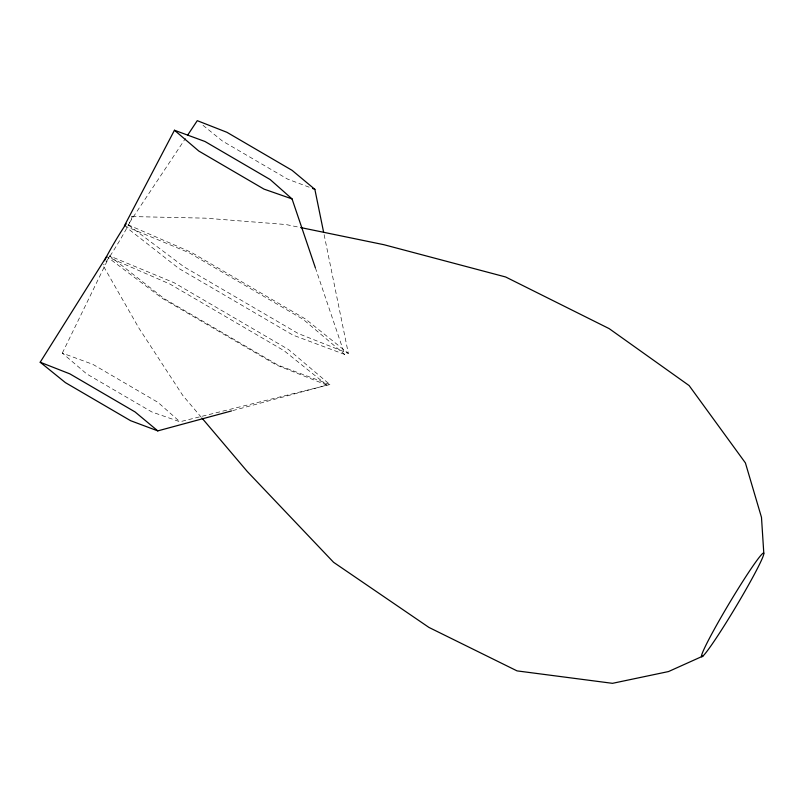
<?xml version="1.0" encoding="UTF-8"?>
<svg xmlns="http://www.w3.org/2000/svg" width="804" height="804" viewBox="0 0 804 804"><rect width="100%" height="100%" fill="white"/><g stroke="black" fill="none" stroke-linecap="round" stroke-linejoin="round"><path stroke-width="0.6" stroke-dasharray="4.02 3.01" d="M62.33 353.107L109.625 255.933L174.277 282.817L288.475 349.499L329.921 384.553L179.925 421.768L151.845 411.96L86.671 373.91L62.33 353.107L92.852 364.353L158.026 402.402L179.925 421.768M324.112 234.637L348.353 353.428L298.153 333.489L183.955 266.807L128.067 224.798L185.503 138.368M232.698 410.613L326.937 385.116L284.053 350.695L169.845 284.013L108.942 257.491M132.117 216.567L205.221 218.155L285.912 224.527L299.4 227.301M309.188 187.201L287.661 179.131L222.487 141.072L202.116 124.59M315.359 267.772L344.695 354.443L293.048 335.147L178.85 268.466L126.339 227.341M329.921 384.553L278.284 365.267L164.076 298.585L109.625 255.933M326.937 385.116L276.737 365.177L162.529 298.495L106.641 256.486M124.399 225.813L189.04 252.707L303.239 319.389L344.695 354.443M128.067 224.798L191.272 252.325L305.47 319.007L348.353 353.428M201.342 417.336L182.809 395.488L138.911 328.112L103.475 266.174M131.444 216.799A28.381 1.749 -59.1 0 1 121.917 236.758A28.381 1.749 -59.1 0 1 103.525 264.858"/><path stroke-width="1.21" d="M124.399 225.813L174.458 130.248L204.98 141.494L270.154 179.543L292.053 198.91L315.359 267.772M231.492 410.944L157.795 430.884L130.59 420.693L65.415 382.634L40.2 362.232L106.641 256.486M187.583 135.243L197.271 120.67L226.919 132.298L292.093 170.347L314.856 189.332L323.61 232.185M702.917 656.074L668.506 671.561L612.487 683.33L517.052 670.888L428.954 627.432L333.57 562.297L247.25 471.476L202.146 418.281M300.626 227.552L384 244.728L505.636 276.978L609.161 328.625L689.118 385.568L745.409 462.923L761.488 517.374L763.8 553.242A60.431 3.729 -59.1 0 1 718.294 634.959A60.431 3.729 -59.1 0 1 715.831 626.517A60.431 3.729 -59.1 0 1 763.8 553.242M292.053 198.91L263.973 189.101L198.799 151.041L174.458 130.248M312.595 188.478L314.856 189.332M40.2 362.232L69.847 373.86L135.022 411.909L157.795 430.884M104.48 260.697A28.381 1.749 -59.1 0 1 126.178 223.783"/></g></svg>
